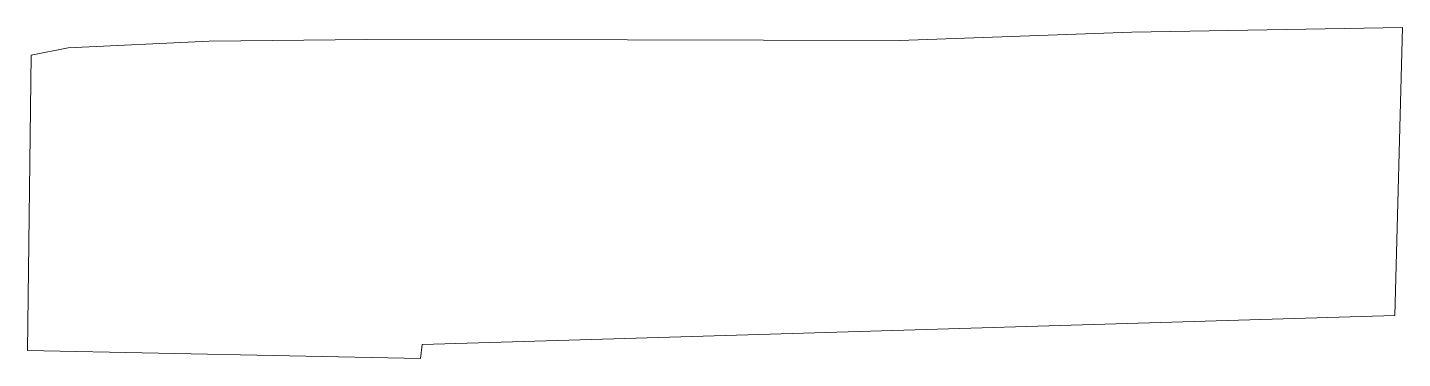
# Model space of a CAD drawing. Header units: millimetres. Extents: x 613331.5 to 613376.2, y 1320450.5 to 1320461.3.
import ezdxf

# ---------------------------------------------------------------- set-up
doc = ezdxf.new("R2010")
doc.units = ezdxf.units.MM
doc.layers.add('CVL_CUADCON_TIT', color=1, linetype='Continuous')

msp = doc.modelspace()

# ---------------------------------------------------------------- linework, layer by layer
at = {"layer": 'CVL_CUADCON_TIT', "color": 7, "lineweight": 0, "ltscale": 0.5, "flags": 128}
msp.add_lwpolyline([(613331.573, 1320460.354), (613332.779, 1320460.595), (613337.366, 1320460.808), (613342.487, 1320460.871), (613350.976, 1320460.852), (613359.818, 1320460.837), (613367.377, 1320461.106), (613376.187, 1320461.257), (613375.938, 1320451.891), (613350.523, 1320451.132), (613344.291, 1320450.944), (613344.24, 1320450.494), (613331.452, 1320450.759), (613331.573, 1320460.354)], dxfattribs=at)

doc.saveas('drawing.dxf')
